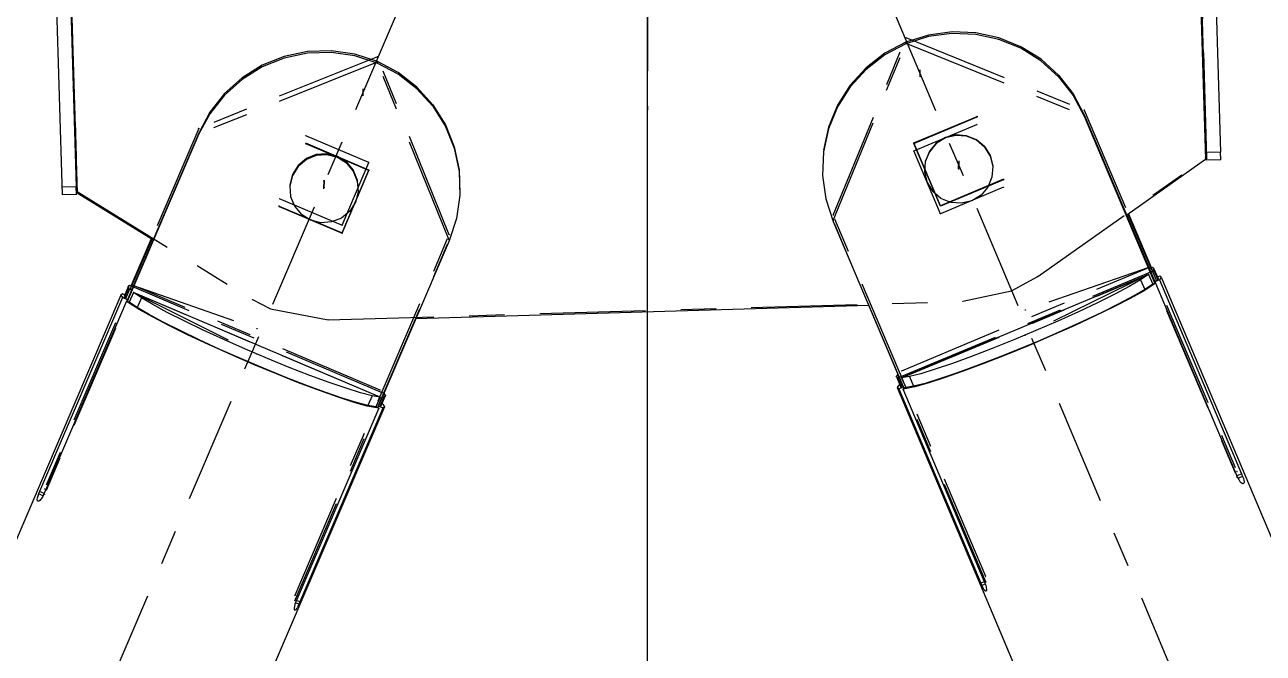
# Model space of a CAD drawing. Header units: millimetres. Extents: x 2368 to 8313, y 7493 to 11698.
# Drawn here: x 4870.94 to 4906.04, y 11425.79 to 11443.61 of the extents above; entities that cross this region are included whole.
import ezdxf

# ---------------------------------------------------------------- set-up
doc = ezdxf.new("R2010")
doc.units = ezdxf.units.MM
for name, pattern in [('CENTER', [50.8, 31.75, -6.35, 6.35, -6.35]), ('XKITLINE00', [0]), ('XKITLINE02', [4, 2, -2]), ('XKITLINE03', [6, 3, -1, 1, -1])]:
    doc.linetypes.add(name, pattern=pattern)

msp = doc.modelspace()

# ---------------------------------------------------------------- linework, layer by layer
at = {"color": 6, "linetype": 'CENTER'}
msp.add_line((4888.5882, 10907.5139), (4888.5882, 11495.735), dxfattribs=at)
at = {"color": 8, "linetype": 'XKITLINE03'}
for p, q in [((4724.5881, 11077.119), (4888.5881, 11460.5251)), ((4724.5882, 11077.119), (4888.5882, 11460.5251)), ((4888.5881, 11460.5251), (5052.5881, 11072.0118)), ((4888.5882, 11460.5251), (5052.5882, 11072.0118)), ((4904.1653, 11448.7874), (4904.3456, 11442.8156)), ((4904.1654, 11448.7874), (4904.3457, 11442.8156)), ((4872.1299, 11447.8202), (4872.3102, 11441.8484)), ((4872.13, 11447.8202), (4872.3103, 11441.8484)), ((4888.5881, 11445.3082), (4888.5881, 11441.2855)), ((4872.2416, 11444.8536), (4872.4219, 11438.8808)), ((4872.2416, 11444.8536), (4872.422, 11438.8808)), ((4893.8506, 11438.0597), (4895.913, 11443.0931)), ((4893.8507, 11438.0597), (4895.913, 11443.0931)), ((4893.853, 11438.2132), (4895.9153, 11443.2466)), ((4893.8531, 11438.2132), (4895.9154, 11443.2466)), ((4895.913, 11443.0931), (4900.9673, 11441.0385)), ((4895.913, 11443.0931), (4900.9673, 11441.0385)), ((4895.9153, 11443.2466), (4900.9696, 11441.1921)), ((4895.9154, 11443.2466), (4900.9697, 11441.1921)), ((4880.933, 11442.7027), (4875.8691, 11440.6732)), ((4880.9331, 11442.7027), (4875.8692, 11440.6732)), ((4882.9715, 11437.6592), (4880.933, 11442.7027)), ((4882.9716, 11437.6592), (4880.9331, 11442.7027)), ((4904.3456, 11442.8156), (4904.4359, 11439.8244)), ((4904.3457, 11442.8156), (4904.436, 11439.8244)), ((4880.9306, 11442.5492), (4875.8667, 11440.5196)), ((4880.9307, 11442.5492), (4875.8668, 11440.5196)), ((4882.9691, 11437.5056), (4880.9306, 11442.5492)), ((4882.9692, 11437.5056), (4880.9307, 11442.5492)), ((4872.3102, 11441.8484), (4872.4005, 11438.8572)), ((4872.3103, 11441.8484), (4872.4006, 11438.8572)), ((4888.5881, 11441.2855), (4888.5881, 11441.1873)), ((4896.1417, 11440.2488), (4897.9301, 11440.9973)), ((4896.1417, 11440.2488), (4897.93, 11440.9973)), ((4896.1419, 11440.2632), (4897.9303, 11441.0118)), ((4896.142, 11440.2632), (4897.9303, 11441.0118)), ((4900.9673, 11441.0385), (4905.2925, 11430.7923)), ((4900.9673, 11441.0385), (4905.2924, 11430.7923)), ((4900.9696, 11441.1921), (4905.2948, 11430.9458)), ((4900.9697, 11441.1921), (4905.2949, 11430.9458)), ((4875.8691, 11440.6732), (4871.4955, 11430.4484)), ((4875.8692, 11440.6732), (4871.4956, 11430.4484)), ((4896.1384, 11440.0356), (4897.9268, 11440.7842)), ((4896.1384, 11440.0356), (4897.9267, 11440.7842)), ((4875.8667, 11440.5196), (4871.4931, 11430.2949)), ((4875.8668, 11440.5196), (4871.4932, 11430.2949)), ((4880.6898, 11439.4784), (4878.905, 11440.2358)), ((4880.6898, 11439.4784), (4878.905, 11440.2358)), ((4880.69, 11439.4929), (4878.9052, 11440.2503)), ((4880.6901, 11439.4929), (4878.9053, 11440.2503)), ((4880.6933, 11439.706), (4878.9085, 11440.4634)), ((4880.6934, 11439.706), (4878.9086, 11440.4634)), ((4896.8936, 11438.4676), (4896.1417, 11440.2488)), ((4896.8935, 11438.4676), (4896.1417, 11440.2488)), ((4896.8938, 11438.482), (4896.1419, 11440.2632)), ((4896.8938, 11438.482), (4896.142, 11440.2632)), ((4896.8903, 11438.2545), (4896.1384, 11440.0356)), ((4896.8902, 11438.2545), (4896.1384, 11440.0356)), ((4879.933, 11437.9286), (4880.6933, 11439.706)), ((4879.9331, 11437.9286), (4880.6934, 11439.706)), ((4897.4086, 11439.5265), (4897.4117, 11439.7252)), ((4897.4087, 11439.5265), (4897.4118, 11439.7252)), ((4899.6483, 11436.4783), (4904.4074, 11439.8345)), ((4899.6483, 11436.4783), (4904.4075, 11439.8345)), ((4879.4207, 11439.1888), (4879.4176, 11438.9901)), ((4879.4207, 11439.1888), (4879.4176, 11438.9901)), ((4879.9295, 11437.701), (4880.6898, 11439.4784)), ((4879.9296, 11437.701), (4880.6898, 11439.4784)), ((4879.9297, 11437.7154), (4880.69, 11439.4929)), ((4879.9298, 11437.7154), (4880.6901, 11439.4929)), ((4898.6819, 11439.2162), (4896.8935, 11438.4676)), ((4898.682, 11439.2162), (4896.8936, 11438.4676)), ((4898.6822, 11439.2306), (4896.8938, 11438.482)), ((4898.6821, 11439.2306), (4896.8938, 11438.482)), ((4872.4219, 11438.8808), (4877.3885, 11435.8204)), ((4872.422, 11438.8808), (4877.3885, 11435.8204)), ((4898.6786, 11439.003), (4896.8902, 11438.2545)), ((4898.6787, 11439.003), (4896.8903, 11438.2545)), ((4878.1447, 11438.4584), (4879.9296, 11437.701)), ((4878.1447, 11438.4584), (4879.9295, 11437.701)), ((4878.1449, 11438.4728), (4879.9297, 11437.7154)), ((4878.145, 11438.4728), (4879.9298, 11437.7154)), ((4878.1482, 11438.686), (4879.933, 11437.9286)), ((4878.1483, 11438.686), (4879.9331, 11437.9286)), ((4898.1782, 11427.9669), (4893.853, 11438.2132)), ((4898.1783, 11427.9669), (4893.8531, 11438.2132)), ((4898.1758, 11427.8134), (4893.8506, 11438.0597)), ((4898.1759, 11427.8134), (4893.8507, 11438.0597)), ((4878.5955, 11427.2809), (4882.9691, 11437.5056)), ((4878.5956, 11427.2809), (4882.9692, 11437.5056)), ((4878.5979, 11427.4344), (4882.9715, 11437.6592)), ((4878.598, 11427.4344), (4882.9716, 11437.6592)), ((4895.794, 11433.7994), (4902.7965, 11436.7305)), ((4895.7941, 11433.7994), (4902.7966, 11436.7305)), ((4902.7966, 11436.7305), (4899.2993, 11435.5214)), ((4902.7965, 11436.7305), (4899.2993, 11435.5214)), ((4902.9442, 11436.6918), (4902.9054, 11436.7276)), ((4902.9443, 11436.6918), (4902.9055, 11436.7276)), ((4895.6818, 11433.5999), (4902.9038, 11436.6228)), ((4895.6819, 11433.5999), (4902.9038, 11436.6228)), ((4895.7908, 11433.5971), (4902.7934, 11436.5282)), ((4895.7909, 11433.5971), (4902.7935, 11436.5282)), ((4898.9112, 11436.07), (4899.6483, 11436.4783)), ((4898.9112, 11436.07), (4899.6483, 11436.4783)), ((4902.7934, 11436.5282), (4899.2881, 11434.8062)), ((4902.7935, 11436.5282), (4899.2882, 11434.8062)), ((4902.9038, 11436.6228), (4902.9443, 11436.6918)), ((4902.9038, 11436.6228), (4902.9442, 11436.6918)), ((4873.9116, 11436.2183), (4873.8712, 11436.1827)), ((4873.8712, 11436.1827), (4873.9099, 11436.1136)), ((4873.9117, 11436.2183), (4873.8713, 11436.1827)), ((4873.8713, 11436.1827), (4873.91, 11436.1136)), ((4881.1192, 11433.1597), (4873.9116, 11436.2183)), ((4881.1192, 11433.1597), (4873.9117, 11436.2183)), ((4881.0072, 11433.0527), (4874.0186, 11436.0184)), ((4874.0186, 11436.0184), (4877.5089, 11434.2791)), ((4881.0073, 11433.0527), (4874.0187, 11436.0184)), ((4874.0187, 11436.0184), (4877.509, 11434.2791)), ((4881.0103, 11433.255), (4874.0217, 11436.2207)), ((4874.0217, 11436.2207), (4877.52, 11434.9943)), ((4881.0104, 11433.255), (4874.0218, 11436.2207)), ((4874.0218, 11436.2207), (4877.5201, 11434.9943)), ((4897.5266, 11435.77), (4898.9112, 11436.07)), ((4897.5266, 11435.77), (4898.9112, 11436.07)), ((4877.3885, 11435.8204), (4877.9065, 11435.5531)), ((4877.3885, 11435.8204), (4877.9065, 11435.5531)), ((4879.5351, 11435.2469), (4897.5266, 11435.77)), ((4879.5352, 11435.2469), (4897.5266, 11435.77)), ((4877.9065, 11435.5531), (4879.5351, 11435.2469)), ((4877.9065, 11435.5531), (4879.5352, 11435.2469)), ((4895.6834, 11433.7047), (4895.6432, 11433.6358)), ((4895.6432, 11433.6358), (4895.6818, 11433.5999)), ((4895.6835, 11433.7047), (4895.6433, 11433.6358)), ((4895.6433, 11433.6358), (4895.6819, 11433.5999)), ((4881.1176, 11433.0549), (4881.1577, 11433.0906)), ((4881.1177, 11433.0549), (4881.1578, 11433.0906)), ((4881.1577, 11433.0906), (4881.1192, 11433.1597)), ((4881.1578, 11433.0906), (4881.1192, 11433.1597))]:
    msp.add_line(p, q, dxfattribs=at)
at = {"color": 8, "linetype": 'XKITLINE00'}
for p, q in [((4904.4377, 11439.7689), (4904.2535, 11445.8693)), ((4904.6533, 11445.8814), (4904.8309, 11440.0002)), ((4872.0024, 11438.7896), (4871.8183, 11444.89)), ((4872.2181, 11444.9021), (4872.3956, 11439.0209)), ((4904.2579, 11444.857), (4904.4082, 11439.8797)), ((4904.2579, 11444.8554), (4904.4081, 11439.8797)), ((4904.2565, 11444.7667), (4904.4068, 11439.7894)), ((4872.271, 11443.813), (4872.4213, 11438.8356)), ((4897.2206, 11443.4114), (4896.554, 11443.3205)), ((4897.893, 11443.3856), (4897.2206, 11443.4114)), ((4898.5506, 11443.2439), (4897.893, 11443.3856)), ((4895.9127, 11443.0705), (4895.3175, 11442.758)), ((4895.9134, 11443.1157), (4895.3182, 11442.8032)), ((4896.5533, 11443.2753), (4895.9127, 11443.0705)), ((4896.554, 11443.3205), (4895.9134, 11443.1157)), ((4897.2199, 11443.3662), (4896.5533, 11443.2753)), ((4897.8923, 11443.3404), (4897.2199, 11443.3662)), ((4898.5499, 11443.1988), (4897.8923, 11443.3404)), ((4899.1729, 11442.9455), (4898.5499, 11443.1988)), ((4899.1736, 11442.9907), (4898.5506, 11443.2439)), ((4878.2938, 11442.6679), (4877.6696, 11442.4177)), ((4878.2945, 11442.713), (4877.6703, 11442.4629)), ((4878.9521, 11442.8063), (4878.2938, 11442.6679)), ((4878.9528, 11442.8514), (4878.2945, 11442.713)), ((4879.6245, 11442.8287), (4878.9521, 11442.8063)), ((4879.6252, 11442.8739), (4878.9528, 11442.8514)), ((4880.2907, 11442.7346), (4879.6245, 11442.8287)), ((4880.2914, 11442.7797), (4879.6252, 11442.8739)), ((4880.9304, 11442.5266), (4880.2907, 11442.7346)), ((4880.9311, 11442.5718), (4880.2914, 11442.7797)), ((4895.3175, 11442.758), (4894.7859, 11442.3474)), ((4895.3182, 11442.8032), (4894.7866, 11442.3925)), ((4899.7423, 11442.5884), (4899.1729, 11442.9455)), ((4899.743, 11442.6336), (4899.1736, 11442.9907)), ((4877.6696, 11442.4177), (4877.0985, 11442.0634)), ((4877.6703, 11442.4629), (4877.0993, 11442.1086)), ((4881.524, 11442.2112), (4880.9304, 11442.5266)), ((4881.5248, 11442.2563), (4880.9311, 11442.5718)), ((4894.7859, 11442.3474), (4894.3339, 11441.851)), ((4894.7866, 11442.3925), (4894.3346, 11441.8962)), ((4900.2407, 11442.1383), (4899.7423, 11442.5884)), ((4900.2414, 11442.1834), (4899.743, 11442.6336)), ((4877.0985, 11442.0634), (4876.598, 11441.6158)), ((4877.0993, 11442.1086), (4876.5987, 11441.6609)), ((4882.0537, 11441.7979), (4881.524, 11442.2112)), ((4882.0544, 11441.843), (4881.5248, 11442.2563)), ((4900.2407, 11442.1383), (4900.6531, 11441.6087)), ((4900.2414, 11442.1834), (4900.6538, 11441.6539)), ((4876.598, 11441.6158), (4876.183, 11441.0883)), ((4876.5987, 11441.6609), (4876.1837, 11441.1334)), ((4882.0537, 11441.7979), (4882.5033, 11441.2993)), ((4882.0544, 11441.843), (4882.504, 11441.3444)), ((4894.3339, 11441.851), (4893.9754, 11441.284)), ((4894.3346, 11441.8962), (4893.9761, 11441.3292)), ((4900.6538, 11441.6539), (4900.6531, 11441.6087)), ((4900.6538, 11441.6539), (4900.9677, 11441.0611)), ((4882.5033, 11441.2993), (4882.8591, 11440.7305)), ((4882.504, 11441.3444), (4882.8598, 11440.7757)), ((4893.9754, 11441.284), (4893.7212, 11440.6636)), ((4893.9761, 11441.3292), (4893.7219, 11440.7088)), ((4900.6531, 11441.6087), (4900.967, 11441.016)), ((4876.183, 11441.0883), (4875.8664, 11440.4971)), ((4876.1837, 11441.1334), (4875.8671, 11440.5422)), ((4876.1837, 11441.1334), (4876.183, 11441.0883)), ((4900.9677, 11441.0611), (4900.967, 11441.016)), ((4900.967, 11441.016), (4902.9668, 11436.2784)), ((4900.9677, 11441.0611), (4902.9842, 11436.2839)), ((4882.8591, 11440.7305), (4883.1104, 11440.1089)), ((4882.8598, 11440.7757), (4883.1111, 11440.154)), ((4893.7212, 11440.6636), (4893.5791, 11440.0087)), ((4893.7219, 11440.7088), (4893.5798, 11440.0538)), ((4875.8671, 11440.5422), (4873.8278, 11435.7746)), ((4875.8664, 11440.4971), (4873.8442, 11435.7695)), ((4875.8671, 11440.5422), (4875.8664, 11440.4971)), ((4896.7746, 11440.2434), (4896.5787, 11440.0126)), ((4896.7748, 11440.2579), (4896.5789, 11440.027)), ((4897.0325, 11440.4027), (4896.7746, 11440.2434)), ((4897.0327, 11440.4171), (4896.7748, 11440.2579)), ((4897.3272, 11440.4747), (4897.0325, 11440.4027)), ((4897.0327, 11440.4171), (4897.0325, 11440.4027)), ((4897.3274, 11440.4892), (4897.0327, 11440.4171)), ((4897.6299, 11440.4526), (4897.3272, 11440.4747)), ((4897.6301, 11440.467), (4897.3274, 11440.4892)), ((4897.9109, 11440.3384), (4897.6299, 11440.4526)), ((4897.9111, 11440.3528), (4897.6301, 11440.467)), ((4898.1427, 11440.1433), (4897.9109, 11440.3384)), ((4898.1429, 11440.1577), (4897.9111, 11440.3528)), ((4879.2002, 11439.9027), (4878.9187, 11439.7899)), ((4879.2004, 11439.9172), (4878.9189, 11439.8044)), ((4879.2004, 11439.9172), (4878.9189, 11439.8044)), ((4879.2006, 11439.9316), (4878.9191, 11439.8188)), ((4879.503, 11439.9234), (4879.2002, 11439.9027)), ((4879.5032, 11439.9379), (4879.2004, 11439.9172)), ((4879.5032, 11439.9379), (4879.2004, 11439.9172)), ((4879.5034, 11439.9523), (4879.2006, 11439.9316)), ((4879.7973, 11439.8499), (4879.503, 11439.9234)), ((4879.7976, 11439.8643), (4879.5032, 11439.9379)), ((4879.7976, 11439.8643), (4879.5032, 11439.9379)), ((4879.7978, 11439.8788), (4879.5034, 11439.9523)), ((4879.7976, 11439.8643), (4879.7973, 11439.8499)), ((4879.7978, 11439.8788), (4879.7976, 11439.8643)), ((4880.0547, 11439.7038), (4879.7976, 11439.8643)), ((4880.0547, 11439.7038), (4879.7976, 11439.8643)), ((4880.0549, 11439.7183), (4879.7978, 11439.8788)), ((4883.1104, 11440.1089), (4883.2495, 11439.4532)), ((4883.1111, 11440.154), (4883.2502, 11439.4984)), ((4893.5791, 11440.0087), (4893.5533, 11439.3391)), ((4896.5787, 11440.0126), (4896.4641, 11439.7328)), ((4896.5789, 11440.027), (4896.4643, 11439.7472)), ((4898.1427, 11440.1433), (4898.3026, 11439.8864)), ((4898.1429, 11440.1577), (4898.3029, 11439.9008)), ((4898.3029, 11439.9008), (4898.3026, 11439.8864)), ((4898.3026, 11439.8864), (4898.375, 11439.5929)), ((4898.3029, 11439.9008), (4898.3753, 11439.6073)), ((4904.4081, 11439.8797), (4904.4041, 11439.8769)), ((4904.4082, 11439.8797), (4904.4041, 11439.8768)), ((4904.4081, 11439.8797), (4904.4067, 11439.7911)), ((4904.4082, 11439.8797), (4904.4068, 11439.7894)), ((4904.8309, 11440.0002), (4904.431, 11439.9881)), ((4904.8375, 11439.781), (4904.8309, 11440.0002)), ((4878.6859, 11439.596), (4878.5248, 11439.3399)), ((4878.6862, 11439.6104), (4878.525, 11439.3543)), ((4878.6862, 11439.6104), (4878.525, 11439.3543)), ((4878.6864, 11439.6249), (4878.5252, 11439.3688)), ((4878.9187, 11439.7899), (4878.6859, 11439.596)), ((4878.9189, 11439.8044), (4878.6862, 11439.6104)), ((4878.9189, 11439.8044), (4878.6862, 11439.6104)), ((4878.9191, 11439.8188), (4878.6864, 11439.6249)), ((4880.0545, 11439.6894), (4879.7973, 11439.8499)), ((4880.0545, 11439.6894), (4880.2493, 11439.4576)), ((4880.0547, 11439.7038), (4880.2495, 11439.472)), ((4880.0547, 11439.7038), (4880.2495, 11439.472)), ((4880.0549, 11439.7183), (4880.2497, 11439.4865)), ((4896.4641, 11439.7328), (4896.4418, 11439.4313)), ((4898.375, 11439.5929), (4898.3528, 11439.2914)), ((4904.4068, 11439.7894), (4902.1733, 11438.2143)), ((4904.8375, 11439.781), (4904.4377, 11439.7689)), ((4878.5248, 11439.3399), (4878.451, 11439.0467)), ((4878.525, 11439.3543), (4878.4512, 11439.0612)), ((4878.525, 11439.3543), (4878.4512, 11439.0612)), ((4878.5252, 11439.3688), (4878.4514, 11439.0756)), ((4878.525, 11439.3543), (4878.5248, 11439.3399)), ((4878.5252, 11439.3688), (4878.525, 11439.3543)), ((4880.2493, 11439.4576), (4880.3626, 11439.1772)), ((4880.2495, 11439.472), (4880.3628, 11439.1916)), ((4880.2495, 11439.472), (4880.3628, 11439.1916)), ((4880.2497, 11439.4865), (4880.3631, 11439.2061)), ((4880.3626, 11439.1772), (4880.3834, 11438.8756)), ((4883.2495, 11439.4532), (4883.2721, 11438.7835)), ((4883.2502, 11439.4984), (4883.2728, 11438.8287)), ((4893.5533, 11439.3391), (4893.6446, 11438.6752)), ((4896.4418, 11439.4313), (4896.5143, 11439.1378)), ((4898.3528, 11439.2914), (4898.2382, 11439.0116)), ((4872.3956, 11439.0209), (4871.9958, 11439.0088)), ((4872.4023, 11438.8017), (4872.3956, 11439.0209)), ((4874.5677, 11437.513), (4872.4213, 11438.8356)), ((4878.451, 11439.0467), (4878.4718, 11438.7452)), ((4880.3834, 11438.8756), (4880.3096, 11438.5825)), ((4896.5143, 11439.1378), (4896.6742, 11438.8809)), ((4896.906, 11438.6858), (4896.6742, 11438.8809)), ((4898.2382, 11439.0116), (4898.0423, 11438.7808)), ((4872.4023, 11438.8017), (4872.0024, 11438.7896)), ((4878.4718, 11438.7452), (4878.5851, 11438.4648)), ((4878.5851, 11438.4648), (4878.7799, 11438.233)), ((4880.3096, 11438.5825), (4880.1484, 11438.3264)), ((4883.2721, 11438.7835), (4883.1776, 11438.1201)), ((4893.6446, 11438.6752), (4893.8503, 11438.0371)), ((4897.187, 11438.5716), (4896.906, 11438.6858)), ((4897.4897, 11438.5494), (4897.187, 11438.5716)), ((4897.7844, 11438.6215), (4897.4897, 11438.5494)), ((4898.0423, 11438.7808), (4897.7844, 11438.6215)), ((4879.037, 11438.0725), (4878.7799, 11438.233)), ((4879.9157, 11438.1324), (4879.6342, 11438.0196)), ((4880.1484, 11438.3264), (4879.9157, 11438.1324)), ((4883.1776, 11438.1201), (4882.9689, 11437.4831)), ((4902.2068, 11438.238), (4902.8536, 11436.7059)), ((4902.2221, 11438.2487), (4902.8704, 11436.7129)), ((4879.3314, 11437.9989), (4879.037, 11438.0725)), ((4879.6342, 11438.0196), (4879.3314, 11437.9989)), ((4893.8503, 11438.0371), (4895.8502, 11433.2996)), ((4874.5205, 11437.5421), (4873.9478, 11436.203)), ((4874.5353, 11437.533), (4873.9635, 11436.1963)), ((4882.9689, 11437.4831), (4880.9467, 11432.7555)), ((4902.9055, 11436.7276), (4902.8132, 11436.689)), ((4902.9348, 11436.7139), (4902.9055, 11436.7276)), ((4902.9348, 11436.7139), (4902.9443, 11436.6918)), ((4902.7935, 11436.5282), (4895.7909, 11433.5971)), ((4902.5655, 11436.3762), (4902.2419, 11436.1887)), ((4902.7935, 11436.5282), (4902.5655, 11436.3762)), ((4902.5655, 11436.3762), (4902.6818, 11436.1008)), ((4902.7935, 11436.5282), (4902.9097, 11436.2528)), ((4902.9038, 11436.6228), (4902.8513, 11436.6008)), ((4902.9339, 11436.6614), (4902.9038, 11436.6228)), ((4902.9038, 11436.6228), (4903.0201, 11436.3474)), ((4902.9443, 11436.6918), (4902.9339, 11436.6614)), ((4902.9339, 11436.6614), (4903.0502, 11436.386)), ((4902.9443, 11436.6918), (4903.0605, 11436.4164)), ((4903.1051, 11436.383), (4902.9675, 11436.3254)), ((4903.0502, 11436.386), (4903.0201, 11436.3474)), ((4903.1067, 11436.4878), (4903.0419, 11436.4606)), ((4903.0605, 11436.4164), (4903.0502, 11436.386)), ((4903.1527, 11436.455), (4903.1051, 11436.383)), ((4903.1051, 11436.383), (4905.4305, 11430.8742)), ((4903.1527, 11436.455), (4903.1067, 11436.4878)), ((4903.1527, 11436.455), (4969.5606, 11279.1356)), ((4873.8713, 11436.1827), (4873.7538, 11435.9079)), ((4873.8808, 11436.1523), (4873.7632, 11435.8774)), ((4873.91, 11436.1136), (4873.7925, 11435.8387)), ((4873.8816, 11436.2048), (4873.8713, 11436.1827)), ((4873.8713, 11436.1827), (4873.8808, 11436.1523)), ((4873.8808, 11436.1523), (4873.91, 11436.1136)), ((4873.9117, 11436.2183), (4873.8816, 11436.2048)), ((4874.0187, 11436.0184), (4873.9011, 11435.7435)), ((4873.9625, 11436.0913), (4873.91, 11436.1136)), ((4874.0013, 11436.1803), (4873.9117, 11436.2183)), ((4874.2444, 11435.8653), (4874.0187, 11436.0184)), ((4881.0073, 11433.0527), (4874.0187, 11436.0184)), ((4902.2419, 11436.1887), (4901.8321, 11435.9713)), ((4902.6484, 11436.0617), (4902.2734, 11435.8527)), ((4902.6818, 11436.1008), (4902.3582, 11435.9133)), ((4902.925, 11436.2351), (4902.6484, 11436.0617)), ((4902.9097, 11436.2528), (4902.6818, 11436.1008)), ((4902.9668, 11436.2784), (4902.9091, 11436.2543)), ((4902.9918, 11436.2871), (4902.9097, 11436.2528)), ((4902.9918, 11436.2871), (4902.925, 11436.2351)), ((4902.9671, 11436.2959), (4902.9668, 11436.2784)), ((4902.9671, 11436.2959), (4902.9739, 11436.2796)), ((4903.0201, 11436.3474), (4902.9675, 11436.3254)), ((4902.9918, 11436.2871), (4905.3171, 11430.7783)), ((4873.6618, 11435.9436), (4807.5808, 11281.4566)), ((4873.7094, 11435.874), (4871.358, 11430.3768)), ((4873.8197, 11435.7781), (4871.4683, 11430.2809)), ((4873.7072, 11435.9803), (4873.6618, 11435.9436)), ((4873.6618, 11435.9436), (4873.7094, 11435.874)), ((4873.7728, 11435.9525), (4873.7072, 11435.9803)), ((4873.8449, 11435.8164), (4873.7094, 11435.874)), ((4873.7538, 11435.9079), (4873.7632, 11435.8774)), ((4873.7632, 11435.8774), (4873.7925, 11435.8387)), ((4873.8449, 11435.8164), (4873.7925, 11435.8387)), ((4873.8965, 11435.718), (4873.8197, 11435.7781)), ((4873.9011, 11435.7435), (4873.8197, 11435.7781)), ((4873.8445, 11435.7869), (4873.8375, 11435.7705)), ((4873.8445, 11435.7869), (4873.8442, 11435.7695)), ((4873.9018, 11435.7451), (4873.8442, 11435.7695)), ((4874.176, 11435.5413), (4873.8965, 11435.718)), ((4874.1268, 11435.5904), (4873.9011, 11435.7435)), ((4874.2444, 11435.8653), (4874.1268, 11435.5904)), ((4874.5657, 11435.6762), (4874.2444, 11435.8653)), ((4874.9733, 11435.4567), (4874.5657, 11435.6762)), ((4894.8591, 11435.6473), (4882.024, 11435.2741)), ((4901.348, 11435.7302), (4900.8039, 11435.4726)), ((4901.8321, 11435.9713), (4901.348, 11435.7302)), ((4901.9483, 11435.6959), (4901.4643, 11435.4548)), ((4902.2734, 11435.8527), (4901.8114, 11435.6145)), ((4902.3582, 11435.9133), (4901.9483, 11435.6959)), ((4874.4482, 11435.4013), (4874.1268, 11435.5904)), ((4874.5534, 11435.3288), (4874.176, 11435.5413)), ((4874.8558, 11435.1819), (4874.4482, 11435.4013)), ((4875.0172, 11435.0869), (4874.5534, 11435.3288)), ((4875.4552, 11435.2133), (4874.9733, 11435.4567)), ((4900.8039, 11435.4726), (4900.2156, 11435.206)), ((4901.2764, 11435.3541), (4900.6847, 11435.0796)), ((4901.4643, 11435.4548), (4900.9201, 11435.1972)), ((4901.8114, 11435.6145), (4901.2764, 11435.3541)), ((4875.3377, 11434.9385), (4874.8558, 11435.1819)), ((4875.5532, 11434.823), (4875.0172, 11435.0869)), ((4875.9973, 11434.953), (4875.4552, 11435.2133)), ((4876.5838, 11434.6835), (4875.9973, 11434.953)), ((4900.2156, 11435.206), (4899.6003, 11434.9381)), ((4900.6847, 11435.0796), (4900.0543, 11434.7993)), ((4900.9201, 11435.1972), (4900.3318, 11434.9306)), ((4875.8798, 11434.6782), (4875.3377, 11434.9385)), ((4876.1453, 11434.545), (4875.5532, 11434.823)), ((4876.4662, 11434.4086), (4875.8798, 11434.6782)), ((4877.1975, 11434.4125), (4876.5838, 11434.6835)), ((4898.9761, 11434.6768), (4898.3612, 11434.4298)), ((4899.6003, 11434.9381), (4898.9761, 11434.6768)), ((4899.7166, 11434.6627), (4899.0924, 11434.4014)), ((4900.0543, 11434.7993), (4899.4043, 11434.5217)), ((4900.3318, 11434.9306), (4899.7166, 11434.6627)), ((4876.7755, 11434.2615), (4876.1453, 11434.545)), ((4877.0799, 11434.1377), (4876.4662, 11434.4086)), ((4877.4245, 11433.9811), (4876.7755, 11434.2615)), ((4877.8205, 11434.1482), (4877.1975, 11434.4125)), ((4898.3612, 11434.4298), (4897.7735, 11434.2042)), ((4898.7545, 11434.2552), (4898.1246, 11434.008)), ((4899.0924, 11434.4014), (4898.4775, 11434.1544)), ((4899.4043, 11434.5217), (4898.7545, 11434.2552)), ((4877.7029, 11433.8733), (4877.0799, 11434.1377)), ((4878.0727, 11433.7122), (4877.4245, 11433.9811)), ((4878.4345, 11433.8981), (4877.8205, 11434.1482)), ((4879.0216, 11433.6696), (4878.4345, 11433.8981)), ((4897.2303, 11434.0067), (4896.7475, 11433.843)), ((4897.7735, 11434.2042), (4897.2303, 11434.0067)), ((4897.8898, 11433.9288), (4897.3466, 11433.7313)), ((4898.1246, 11434.008), (4897.5337, 11433.7875)), ((4898.4775, 11434.1544), (4897.8898, 11433.9288)), ((4878.3169, 11433.6232), (4877.7029, 11433.8733)), ((4878.7003, 11433.463), (4878.0727, 11433.7122)), ((4878.9041, 11433.3948), (4878.3169, 11433.6232)), ((4879.5647, 11433.4694), (4879.0216, 11433.6696)), ((4895.6535, 11433.6662), (4895.6433, 11433.6358)), ((4895.6433, 11433.6358), (4895.6527, 11433.6137)), ((4895.6527, 11433.6137), (4895.769, 11433.3382)), ((4895.6819, 11433.5999), (4895.6527, 11433.6137)), ((4895.6807, 11433.7011), (4895.6535, 11433.6662)), ((4895.7172, 11433.6147), (4895.6819, 11433.5999)), ((4895.6819, 11433.5999), (4895.7981, 11433.3245)), ((4896.0171, 11433.6352), (4895.7909, 11433.5971)), ((4895.7909, 11433.5971), (4895.9072, 11433.3217)), ((4896.3391, 11433.718), (4896.0171, 11433.6352)), ((4896.0171, 11433.6352), (4896.1334, 11433.3597)), ((4896.7475, 11433.843), (4896.3391, 11433.718)), ((4896.8638, 11433.5676), (4896.4554, 11433.4425)), ((4896.9999, 11433.6005), (4896.5393, 11433.4526)), ((4897.3466, 11433.7313), (4896.8638, 11433.5676)), ((4897.5337, 11433.7875), (4896.9999, 11433.6005)), ((4879.2884, 11433.2412), (4878.7003, 11433.463)), ((4879.4471, 11433.1946), (4878.9041, 11433.3948)), ((4879.8189, 11433.0534), (4879.2884, 11433.2412)), ((4879.9302, 11433.0285), (4879.4471, 11433.1946)), ((4880.0478, 11433.3034), (4879.5647, 11433.4694)), ((4880.4568, 11433.1763), (4880.0478, 11433.3034)), ((4895.7149, 11433.3937), (4895.6673, 11433.3218)), ((4895.6673, 11433.3218), (5037.8981, 11096.3795)), ((4895.7133, 11433.289), (4895.6673, 11433.3218)), ((4895.8334, 11433.3392), (4895.7133, 11433.289)), ((4895.7133, 11433.289), (4898.0387, 11427.7802)), ((4895.741, 11433.4046), (4895.7149, 11433.3937)), ((4895.7981, 11433.3245), (4895.769, 11433.3382)), ((4895.8334, 11433.3392), (4895.7981, 11433.3245)), ((4895.9072, 11433.3217), (4895.8251, 11433.2873)), ((4895.8911, 11433.2908), (4895.8251, 11433.2873)), ((4895.8251, 11433.2873), (4898.1505, 11427.7786)), ((4895.9065, 11433.3232), (4895.8502, 11433.2996)), ((4895.8567, 11433.3023), (4895.8573, 11433.3008)), ((4896.1659, 11433.3483), (4895.8911, 11433.2908)), ((4896.1334, 11433.3597), (4895.9072, 11433.3217)), ((4896.4554, 11433.4425), (4896.1334, 11433.3597)), ((4896.5393, 11433.4526), (4896.1659, 11433.3483)), ((4880.2759, 11432.9054), (4879.8189, 11433.0534)), ((4880.3392, 11432.9014), (4879.9302, 11433.0285)), ((4880.6455, 11432.8016), (4880.2759, 11432.9054)), ((4880.6622, 11432.817), (4880.3392, 11432.9014)), ((4880.7798, 11433.0919), (4880.4568, 11433.1763)), ((4880.7798, 11433.0919), (4880.6622, 11432.817)), ((4881.0073, 11433.0527), (4880.7798, 11433.0919)), ((4881.0073, 11433.0527), (4880.8897, 11432.7778)), ((4881.1177, 11433.0549), (4881.0001, 11432.7801)), ((4881.1475, 11433.0686), (4881.03, 11432.7937)), ((4881.0846, 11432.8497), (4881.0586, 11432.8607)), ((4881.1177, 11433.0549), (4881.0813, 11433.0704)), ((4881.0846, 11432.8497), (4881.1321, 11432.7801)), ((4881.1475, 11433.0686), (4881.1177, 11433.0549)), ((4881.1195, 11433.1594), (4881.1483, 11433.1211)), ((4881.1578, 11433.0906), (4881.1475, 11433.0686)), ((4881.1483, 11433.1211), (4881.1578, 11433.0906)), ((4881.1321, 11432.7801), (4739.3285, 11101.2657)), ((4880.9724, 11432.7427), (4878.621, 11427.2456)), ((4881.0867, 11432.7433), (4878.7353, 11427.2461)), ((4880.9163, 11432.7452), (4880.6455, 11432.8016)), ((4880.8897, 11432.7778), (4880.6622, 11432.817)), ((4880.9724, 11432.7427), (4880.8897, 11432.7778)), ((4880.9467, 11432.7555), (4880.8904, 11432.7794)), ((4880.9724, 11432.7427), (4880.9163, 11432.7452)), ((4880.9406, 11432.7581), (4880.9399, 11432.7565)), ((4881.0867, 11432.7433), (4880.9638, 11432.7955)), ((4881.0001, 11432.7801), (4880.9638, 11432.7955)), ((4881.03, 11432.7937), (4881.0001, 11432.7801)), ((4881.1321, 11432.7801), (4881.0867, 11432.7433)), ((4905.4305, 11430.8742), (4905.2998, 11430.8195)), ((4905.3171, 11430.7783), (4905.3488, 11430.7155)), ((4905.457, 11430.8065), (4905.3298, 11430.7533)), ((4905.4305, 11430.8742), (4905.457, 11430.8065)), ((4905.457, 11430.8065), (4905.4793, 11430.7427)), ((4905.4793, 11430.7427), (4905.4959, 11430.6875)), ((4905.3488, 11430.7155), (4905.3824, 11430.6626)), ((4905.3824, 11430.6626), (4905.4156, 11430.6233)), ((4905.4458, 11430.6007), (4905.4156, 11430.6233)), ((4905.471, 11430.5963), (4905.4458, 11430.6007)), ((4905.4892, 11430.6105), (4905.471, 11430.5963)), ((4905.4992, 11430.6422), (4905.4892, 11430.6105)), ((4905.4959, 11430.6875), (4905.4997, 11430.6704)), ((4905.4997, 11430.6704), (4905.4992, 11430.6422)), ((4871.2922, 11430.19), (4871.2827, 11430.1475)), ((4871.2827, 11430.1475), (4871.2935, 11430.115)), ((4871.3088, 11430.2453), (4871.2922, 11430.19)), ((4871.3121, 11430.1005), (4871.2935, 11430.115)), ((4871.3312, 11430.3091), (4871.3088, 11430.2453)), ((4871.3377, 11430.1044), (4871.3121, 11430.1005)), ((4871.358, 11430.3768), (4871.3312, 11430.3091)), ((4871.4558, 11430.2563), (4871.3312, 11430.3091)), ((4871.3685, 11430.1267), (4871.3377, 11430.1044)), ((4871.4861, 11430.3224), (4871.358, 11430.3768)), ((4871.4022, 11430.1656), (4871.3685, 11430.1267)), ((4871.4363, 11430.2183), (4871.4022, 11430.1656)), ((4871.4683, 11430.2809), (4871.4363, 11430.2183)), ((4898.1331, 11427.8197), (4898.0387, 11427.7802)), ((4898.0387, 11427.7802), (4898.0677, 11427.7135)), ((4898.1601, 11427.7522), (4898.0677, 11427.7135)), ((4898.0677, 11427.7135), (4898.0955, 11427.652)), ((4898.0955, 11427.652), (4898.1202, 11427.6002)), ((4898.1202, 11427.6002), (4898.1281, 11427.5849)), ((4898.1281, 11427.5849), (4898.1461, 11427.5645)), ((4898.1505, 11427.7786), (4898.1745, 11427.7126)), ((4898.1745, 11427.7126), (4898.1912, 11427.6525)), ((4898.1912, 11427.6525), (4898.1996, 11427.6029)), ((4898.1996, 11427.6029), (4898.1988, 11427.5673)), ((4878.621, 11427.2456), (4878.5966, 11427.1797)), ((4878.7317, 11427.2477), (4878.6388, 11427.2871)), ((4878.7353, 11427.2461), (4878.7061, 11427.1795)), ((4898.1711, 11427.5473), (4898.1461, 11427.5645)), ((4898.1891, 11427.5483), (4898.1711, 11427.5473)), ((4898.1988, 11427.5673), (4898.1891, 11427.5483)), ((4878.5793, 11427.1199), (4878.5705, 11427.0705)), ((4878.5705, 11427.0705), (4878.5706, 11427.0351)), ((4878.5706, 11427.0351), (4878.5798, 11427.0163)), ((4878.5966, 11427.1797), (4878.5793, 11427.1199)), ((4878.5973, 11427.0155), (4878.5798, 11427.0163)), ((4878.6219, 11427.0328), (4878.5973, 11427.0155)), ((4878.7031, 11427.1808), (4878.6114, 11427.2197)), ((4878.6518, 11427.0669), (4878.6219, 11427.0328)), ((4878.6782, 11427.118), (4878.6587, 11427.077)), ((4878.7061, 11427.1795), (4878.6782, 11427.118))]:
    msp.add_line(p, q, dxfattribs=at)
at = {"color": 3, "linetype": 'XKITLINE02'}
for p, q in [((4896.311, 11442.3327), (4896.3079, 11442.134)), ((4880.5306, 11441.5921), (4880.5336, 11441.7908)), ((4897.4086, 11439.5265), (4897.4084, 11439.5121)), ((4897.4093, 11439.5717), (4897.4086, 11439.5265)), ((4897.4094, 11439.5717), (4897.4087, 11439.5265)), ((4897.4108, 11439.671), (4897.4094, 11439.5807)), ((4897.4109, 11439.671), (4897.4095, 11439.5807)), ((4897.4117, 11439.7252), (4897.411, 11439.6801)), ((4897.4118, 11439.7252), (4897.4111, 11439.6801)), ((4897.4119, 11439.7397), (4897.4117, 11439.7252)), ((4897.412, 11439.7397), (4897.4118, 11439.7252)), ((4897.4121, 11439.7541), (4897.4119, 11439.7397)), ((4897.4122, 11439.7541), (4897.412, 11439.7397)), ((4879.42, 11439.1436), (4879.4207, 11439.1888)), ((4879.42, 11439.1436), (4879.4207, 11439.1888)), ((4879.4207, 11439.1888), (4879.421, 11439.2032)), ((4879.4207, 11439.1888), (4879.4209, 11439.2032)), ((4879.4171, 11438.9612), (4879.4173, 11438.9756)), ((4879.4173, 11438.9756), (4879.4176, 11438.9901)), ((4879.4174, 11438.9756), (4879.4176, 11438.9901)), ((4879.4176, 11438.9901), (4879.4183, 11439.0352)), ((4879.4176, 11438.9901), (4879.4183, 11439.0352)), ((4879.4184, 11439.0443), (4879.4198, 11439.1346)), ((4879.4185, 11439.0443), (4879.4199, 11439.1346))]:
    msp.add_line(p, q, dxfattribs=at)
at = {"color": 3, "linetype": 'XKITLINE00'}
for p, q in [((4896.3111, 11442.3327), (4896.308, 11442.134)), ((4880.5306, 11441.5921), (4880.5337, 11441.7908)), ((4897.4087, 11439.5265), (4897.4084, 11439.5121)), ((4879.4172, 11438.9612), (4879.4174, 11438.9756))]:
    msp.add_line(p, q, dxfattribs=at)
at = {"color": 8, "linetype": 'XKITLINE00'}
for centre in [(4895.913, 11443.0931), (4895.913, 11443.0931), (4895.913, 11443.0931), (4895.913, 11443.0931), (4895.9153, 11443.2466), (4895.9153, 11443.2466), (4895.9154, 11443.2466), (4895.9154, 11443.2466), (4880.933, 11442.7027), (4880.933, 11442.7027), (4880.9331, 11442.7027), (4880.9331, 11442.7027), (4904.3456, 11442.8156), (4904.3456, 11442.8156), (4904.3457, 11442.8156), (4904.3457, 11442.8156), (4880.9306, 11442.5492), (4880.9306, 11442.5492), (4880.9307, 11442.5492), (4880.9307, 11442.5492), (4872.3102, 11441.8484), (4872.3102, 11441.8484), (4872.3103, 11441.8484), (4872.3103, 11441.8484), (4888.5881, 11441.2855), (4888.5881, 11441.2855), (4897.93, 11440.9973), (4897.9301, 11440.9973), (4897.9303, 11441.0118), (4897.9303, 11441.0118), (4900.9673, 11441.0385), (4900.9673, 11441.0385), (4900.9673, 11441.0385), (4900.9673, 11441.0385), (4900.9696, 11441.1921), (4900.9696, 11441.1921), (4900.9697, 11441.1921), (4900.9697, 11441.1921), (4875.8691, 11440.6732), (4875.8691, 11440.6732), (4875.8692, 11440.6732), (4875.8692, 11440.6732), (4897.9267, 11440.7842), (4897.9268, 11440.7842), (4875.8667, 11440.5196), (4875.8667, 11440.5196), (4875.8668, 11440.5196), (4875.8668, 11440.5196), (4878.905, 11440.2358), (4878.905, 11440.2358), (4878.9052, 11440.2503), (4878.9053, 11440.2503), (4878.9085, 11440.4634), (4878.9086, 11440.4634), (4896.1417, 11440.2488), (4896.1417, 11440.2488), (4896.1417, 11440.2488), (4896.1417, 11440.2488), (4896.1419, 11440.2632), (4896.1419, 11440.2632), (4896.142, 11440.2632), (4896.142, 11440.2632), (4896.1384, 11440.0356), (4896.1384, 11440.0356), (4896.1384, 11440.0356), (4896.1384, 11440.0356), (4880.6933, 11439.706), (4880.6933, 11439.706), (4880.6934, 11439.706), (4880.6934, 11439.706), (4897.4086, 11439.5265), (4897.4087, 11439.5265), (4897.4117, 11439.7252), (4897.4118, 11439.7252), (4904.4074, 11439.8345), (4904.4075, 11439.8345), (4904.4359, 11439.8244), (4904.436, 11439.8244), (4879.4207, 11439.1888), (4879.4207, 11439.1888), (4880.6898, 11439.4784), (4880.6898, 11439.4784), (4880.6898, 11439.4784), (4880.6898, 11439.4784), (4880.69, 11439.4929), (4880.69, 11439.4929), (4880.6901, 11439.4929), (4880.6901, 11439.4929), (4898.6819, 11439.2162), (4898.682, 11439.2162), (4898.6821, 11439.2306), (4898.6822, 11439.2306), (4872.4005, 11438.8572), (4872.4006, 11438.8572), (4872.4219, 11438.8808), (4872.4219, 11438.8808), (4872.422, 11438.8808), (4872.422, 11438.8808), (4879.4176, 11438.9901), (4879.4176, 11438.9901), (4898.6786, 11439.003), (4898.6787, 11439.003), (4878.1447, 11438.4584), (4878.1447, 11438.4584), (4878.1449, 11438.4728), (4878.145, 11438.4728), (4878.1482, 11438.686), (4878.1483, 11438.686), (4896.8935, 11438.4676), (4896.8935, 11438.4676), (4896.8936, 11438.4676), (4896.8936, 11438.4676), (4896.8938, 11438.482), (4896.8938, 11438.482), (4896.8938, 11438.482), (4896.8938, 11438.482), (4893.853, 11438.2132), (4893.853, 11438.2132), (4893.8531, 11438.2132), (4893.8531, 11438.2132), (4896.8902, 11438.2545), (4896.8902, 11438.2545), (4896.8903, 11438.2545), (4896.8903, 11438.2545), (4879.933, 11437.9286), (4879.933, 11437.9286), (4879.9331, 11437.9286), (4879.9331, 11437.9286), (4893.8506, 11438.0597), (4893.8506, 11438.0597), (4893.8507, 11438.0597), (4893.8507, 11438.0597), (4879.9295, 11437.701), (4879.9295, 11437.701), (4879.9296, 11437.701), (4879.9296, 11437.701), (4879.9297, 11437.7154), (4879.9297, 11437.7154), (4879.9298, 11437.7154), (4879.9298, 11437.7154), (4882.9691, 11437.5056), (4882.9691, 11437.5056), (4882.9692, 11437.5056), (4882.9692, 11437.5056), (4882.9715, 11437.6592), (4882.9715, 11437.6592), (4882.9716, 11437.6592), (4882.9716, 11437.6592), (4902.7965, 11436.7305), (4902.7965, 11436.7305), (4902.7966, 11436.7305), (4902.7966, 11436.7305), (4902.9054, 11436.7276), (4902.9055, 11436.7276), (4899.6483, 11436.4783), (4899.6483, 11436.4783), (4899.6483, 11436.4783), (4899.6483, 11436.4783), (4902.7934, 11436.5282), (4902.7934, 11436.5282), (4902.7935, 11436.5282), (4902.7935, 11436.5282), (4902.9038, 11436.6228), (4902.9038, 11436.6228), (4902.9038, 11436.6228), (4902.9038, 11436.6228), (4902.9442, 11436.6918), (4902.9442, 11436.6918), (4902.9443, 11436.6918), (4902.9443, 11436.6918), (4873.8712, 11436.1827), (4873.8712, 11436.1827), (4873.8713, 11436.1827), (4873.8713, 11436.1827), (4873.9099, 11436.1136), (4873.91, 11436.1136), (4873.9116, 11436.2183), (4873.9116, 11436.2183), (4873.9117, 11436.2183), (4873.9117, 11436.2183), (4874.0186, 11436.0184), (4874.0186, 11436.0184), (4874.0187, 11436.0184), (4874.0187, 11436.0184), (4874.0217, 11436.2207), (4874.0217, 11436.2207), (4874.0218, 11436.2207), (4874.0218, 11436.2207), (4898.9112, 11436.07), (4898.9112, 11436.07), (4898.9112, 11436.07), (4898.9112, 11436.07), (4877.3885, 11435.8204), (4877.3885, 11435.8204), (4877.3885, 11435.8204), (4877.3885, 11435.8204), (4897.5266, 11435.77), (4897.5266, 11435.77), (4897.5266, 11435.77), (4897.5266, 11435.77), (4877.9065, 11435.5531), (4877.9065, 11435.5531), (4877.9065, 11435.5531), (4877.9065, 11435.5531), (4899.2993, 11435.5214), (4899.2993, 11435.5214), (4877.52, 11434.9943), (4877.5201, 11434.9943), (4879.5351, 11435.2469), (4879.5351, 11435.2469), (4879.5352, 11435.2469), (4879.5352, 11435.2469), (4899.2881, 11434.8062), (4899.2882, 11434.8062), (4877.5089, 11434.2791), (4877.509, 11434.2791), (4895.6432, 11433.6358), (4895.6432, 11433.6358), (4895.6433, 11433.6358), (4895.6433, 11433.6358), (4895.6818, 11433.5999), (4895.6818, 11433.5999), (4895.6819, 11433.5999), (4895.6819, 11433.5999), (4895.6834, 11433.7047), (4895.6835, 11433.7047), (4895.7908, 11433.5971), (4895.7909, 11433.5971), (4895.794, 11433.7994), (4895.7941, 11433.7994), (4881.0103, 11433.255), (4881.0104, 11433.255), (4881.0072, 11433.0527), (4881.0073, 11433.0527), (4881.1176, 11433.0549), (4881.1177, 11433.0549), (4881.1192, 11433.1597), (4881.1192, 11433.1597), (4881.1192, 11433.1597), (4881.1192, 11433.1597), (4881.1577, 11433.0906), (4881.1577, 11433.0906), (4881.1578, 11433.0906), (4881.1578, 11433.0906), (4905.2924, 11430.7923), (4905.2925, 11430.7923), (4905.2948, 11430.9458), (4905.2949, 11430.9458), (4871.4955, 11430.4484), (4871.4956, 11430.4484), (4871.4931, 11430.2949), (4871.4932, 11430.2949), (4898.1782, 11427.9669), (4898.1783, 11427.9669), (4898.1758, 11427.8134), (4898.1759, 11427.8134), (4878.5955, 11427.2809), (4878.5956, 11427.2809), (4878.5979, 11427.4344), (4878.598, 11427.4344)]:
    msp.add_circle(centre, 0.004, dxfattribs=at)

doc.saveas('drawing.dxf')
